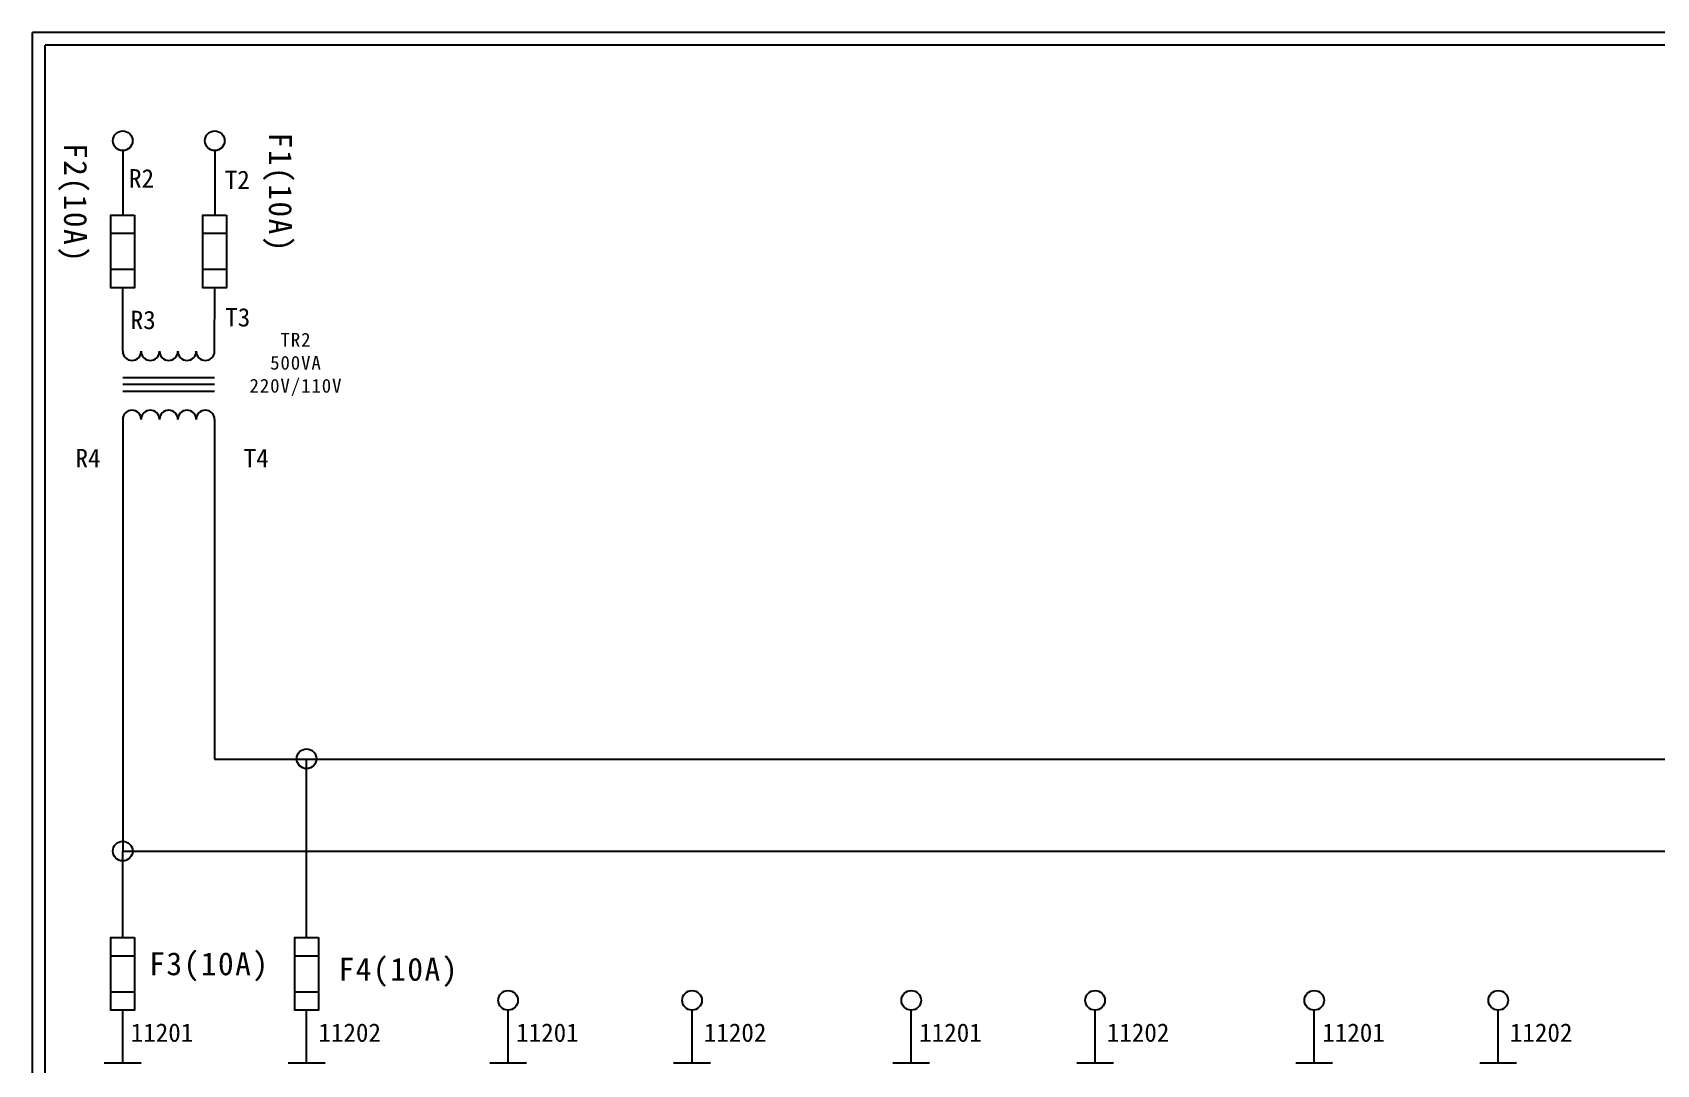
# Model space of a CAD drawing. Extents: x 10 to 326, y -17 to 207.
# Drawn here: x 10 to 186.6, y 94.8 to 207 of the extents above; entities that cross this region are included whole.
import ezdxf

# ---------------------------------------------------------------- set-up
doc = ezdxf.new("R2010")
doc.units = 0
doc.layers.get('0').update_dxf_attribs({"linetype": 'CONTINUOUS'})
doc.layers.add('圖框層', color=7, linetype='CONTINUOUS')
doc.layers.add('標尺寸層', color=3, linetype='CONTINUOUS')
doc.styles.add('STSL', font='kaiu.ttf')
doc.styles.add('標楷體', font='kaiu.ttf')

msp = doc.modelspace()

# ---------------------------------------------------------------- linework, layer by layer
at = {"color": 7}
for centre in [(19.82, 195.19), (29.82, 195.19), (39.8, 128), (19.81, 117.96), (61.72, 101.73), (81.72, 101.73), (105.55, 101.73), (125.55, 101.73), (149.38, 101.73), (169.38, 101.73)]:
    msp.add_circle(centre, 1.07, dxfattribs=at)
at = {"layer": '圖框層', "color": 7}
for p, q in [((325.7, 206.97), (10, 206.97)), ((10, -17.4), (10, 206.97)), ((324.33, 205.59), (11.37, 205.59)), ((11.37, -16.02), (11.37, 205.59))]:
    msp.add_line(p, q, dxfattribs=at)
at = {"layer": '標尺寸層', "color": 7}
for p, q in [((19.82, 194.12), (19.82, 187.11)), ((29.82, 194.12), (29.82, 187.11)), ((21.1, 185.11), (18.53, 185.11)), ((31.1, 185.11), (28.53, 185.11)), ((18.53, 181.22), (21.1, 181.22)), ((28.53, 181.22), (31.1, 181.22)), ((19.81, 172.31), (19.82, 179.22)), ((29.81, 172.31), (29.82, 179.22)), ((29.81, 169.41), (19.81, 169.41)), ((29.81, 168.69), (19.81, 168.69)), ((29.81, 167.92), (19.81, 167.92)), ((19.81, 164.9), (19.81, 117.96)), ((29.81, 164.9), (29.81, 127.96)), ((29.81, 127.96), (315.44, 127.96)), ((39.81, 108.55), (39.81, 127.96)), ((39.8, 126.92), (39.8, 126.86)), ((19.81, 117.96), (315.44, 117.96)), ((19.81, 108.55), (19.81, 117.96)), ((21.1, 106.55), (18.53, 106.55)), ((41.1, 106.55), (38.53, 106.55)), ((18.53, 102.66), (21.1, 102.66)), ((38.53, 102.66), (41.1, 102.66)), ((19.81, 94.93), (19.81, 100.66)), ((39.81, 94.93), (39.81, 100.66)), ((61.72, 94.93), (61.72, 100.66)), ((81.72, 94.93), (81.72, 100.66)), ((105.55, 94.93), (105.55, 100.66)), ((125.55, 94.93), (125.55, 100.66)), ((149.38, 94.93), (149.38, 100.66)), ((169.38, 94.93), (169.38, 100.66)), ((17.81, 94.93), (21.81, 94.93)), ((37.81, 94.93), (41.81, 94.93)), ((59.72, 94.93), (63.72, 94.93)), ((79.72, 94.93), (83.72, 94.93)), ((103.55, 94.93), (107.55, 94.93)), ((123.55, 94.93), (127.55, 94.93)), ((147.38, 94.93), (151.38, 94.93)), ((167.38, 94.93), (171.38, 94.93))]:
    msp.add_line(p, q, dxfattribs=at)
for points in [[(21.1, 187.11), (21.1, 179.22), (18.53, 179.22), (18.53, 187.11)], [(21.1, 187.11), (21.1, 179.22), (18.53, 179.22), (18.53, 187.11)], [(31.1, 187.11), (31.1, 179.22), (28.53, 179.22), (28.53, 187.11)], [(31.1, 187.11), (31.1, 179.22), (28.53, 179.22), (28.53, 187.11)], [(21.1, 108.55), (21.1, 100.66), (18.53, 100.66), (18.53, 108.55)], [(21.1, 108.55), (21.1, 100.66), (18.53, 100.66), (18.53, 108.55)], [(41.1, 108.55), (41.1, 100.66), (38.53, 100.66), (38.53, 108.55)], [(41.1, 108.55), (41.1, 100.66), (38.53, 100.66), (38.53, 108.55)]]:
    msp.add_lwpolyline(points, close=True, dxfattribs=at)
for centre, start, end in [((20.81, 172.31), 180, 0), ((22.81, 172.31), 180, 0), ((24.81, 172.31), 180, 0), ((26.81, 172.31), 180, 0), ((28.81, 172.31), 180, 0), ((20.81, 164.9), 0, 180), ((22.81, 164.9), 0, 180), ((24.81, 164.9), 0, 180), ((26.81, 164.9), 0, 180), ((28.81, 164.9), 0, 180)]:
    msp.add_arc(centre, 1, start, end, dxfattribs=at)

# ---------------------------------------------------------------- texts
at = {"color": 7, "char_height": 2.5, "width": 13.3484, "attachment_point": 2, "rotation": 270, "style": '標楷體'}
for s, insert in [('\\pt5;{\\T1.1;F2(10A)}', (15.94, 188.4)), ('\\pt5;{\\T1.1;F1(10A)}', (38.22, 189.53))]:
    msp.add_mtext(s, dxfattribs=dict(at, insert=insert))
at = {"color": 7, "attachment_point": 2, "style": '標楷體'}
for s, insert, char_height, width in [('\\pt4.875;{\\T1.1;TR2\\P500VA\\P220V/110V}', (38.65, 174.31), 1.5, 17.6312), ('\\pt5;{\\T1.1;F3(10A)}', (29.24, 106.96), 2.5, 13.3484), ('\\pt5;{\\T1.1;F4(10A)}', (49.83, 106.36), 2.5, 13.3484)]:
    msp.add_mtext(s, dxfattribs=dict(at, insert=insert, char_height=char_height, width=width))
at = {"layer": '圖框層', "color": 7, "style": 'STSL'}
for s, p in [('R2', (20.5, 190.11)), ('T2', (30.91, 189.95)), ('R3', (20.68, 174.71)), ('T3', (30.96, 175)), ('R4', (14.68, 159.69)), ('T4', (32.97, 159.69)), ('11201', (20.68, 97.22)), ('11202', (41.09, 97.22)), ('11201', (62.59, 97.22)), ('11202', (83, 97.22)), ('11201', (106.42, 97.22)), ('11202', (126.82, 97.22)), ('11201', (150.25, 97.22)), ('11202', (170.65, 97.22))]:
    msp.add_text(s, height=2, dxfattribs=at).set_placement(p)

doc.saveas('drawing.dxf')
